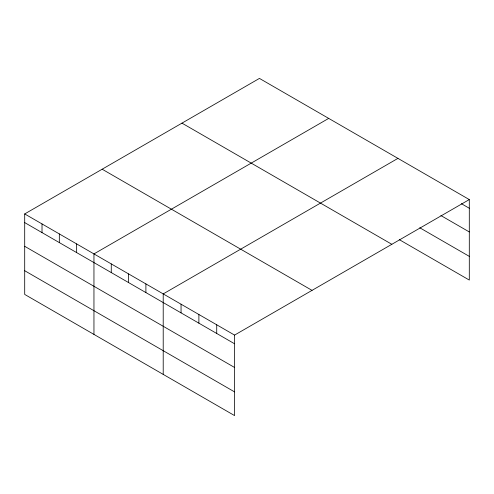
<?xml version="1.0" encoding="UTF-8"?>
<svg xmlns="http://www.w3.org/2000/svg" width="494" height="494" viewBox="0 0 494 494"><rect width="100%" height="100%" fill="white"/><g stroke="black" fill="none" stroke-linecap="round" stroke-linejoin="round"><path stroke-width="0.74" d="M469.3 199.576L259.436 78.41L24.7 213.933L24.7 294.424L234.564 415.59L234.564 335.099L469.3 199.576L469.3 280.067L399.269 239.633M328.689 118.393L93.953 253.916L93.953 334.407M397.948 158.376L163.211 293.905L163.211 374.396M461.371 203.67L469.3 208.246M440.889 215.545L469.3 231.945M419.752 227.759L469.3 256.367M181.971 123.136L391.835 244.295M102.165 169.214L312.029 290.373M24.7 213.933L234.564 335.099M24.7 222.603L234.564 343.768M24.7 246.308L234.564 367.468M24.7 270.724L234.564 391.89M216.724 324.799L216.724 333.469M198.884 314.499L198.884 323.169M181.051 304.199L181.051 312.869M145.897 283.908L145.897 292.578M128.582 273.911L128.582 282.58M111.267 263.913L111.267 272.583M76.644 243.925L76.644 252.595M59.329 233.928L59.329 242.597M42.015 223.93L42.015 232.6"/></g></svg>
